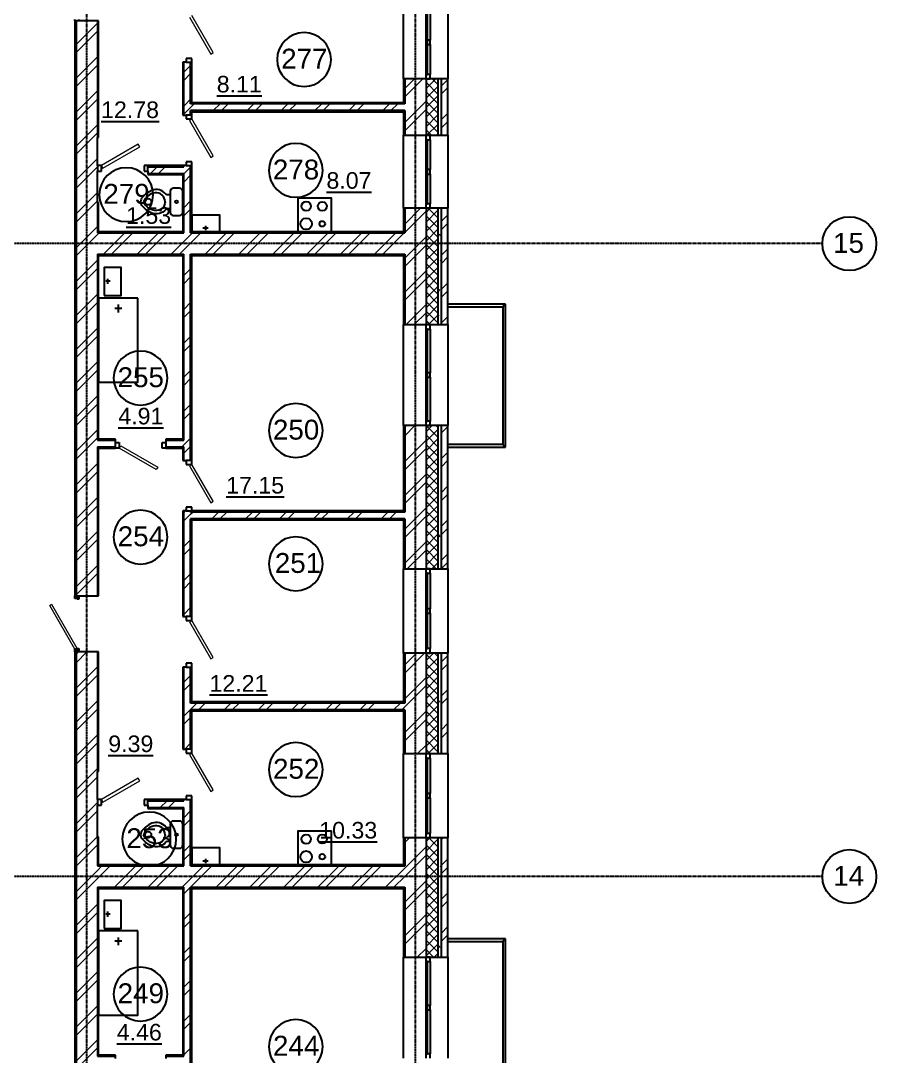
# Model space of a CAD drawing. Header units: millimetres. Extents: x -3463 to 813393, y -106315 to 159215.
# Drawn here: x 280257 to 295487, y 56558 to 74998 of the extents above; entities that cross this region are included whole.
import ezdxf

# ---------------------------------------------------------------- set-up
doc = ezdxf.new("R2010")
doc.units = ezdxf.units.MM
doc.linetypes.add('Линия сетки', pattern=[22.225, 12.7, -3.175, 3.175, -3.175])
doc.layers.add('AXIS_', color=252, linetype='Continuous')
doc.layers.add('PLANS_', color=252, linetype='Continuous')
doc.styles.add('arial', font='arial.ttf')
doc.styles.add('Arial_1', font='arial.ttf', dxfattribs={"height": 295.05988})

# ---------------------------------------------------------------- blocks, each defined once
blk = doc.blocks.new('A$C3b8b2b00')
at = {"layer": 'AXIS_', "linetype": 'Линия сетки'}
for p, q in [((3170, -43892), (3170, 40959)), ((9020, -43892), (9020, 40959)), ((16266, 25991), (-12276, 25991)), ((16266, 14721), (-12276, 14721))]:
    blk.add_line(p, q, dxfattribs=at)
at = {"layer": 'AXIS_'}
for centre in [(16746, 25991), (16746, 14721)]:
    blk.add_circle(centre, 480, dxfattribs=at)
at = {"layer": 'PLANS_'}
for p, q in [((8810, 28926), (8810, 30226)), ((9205, 30146), (9205, 29006)), ((9235, 29006), (9235, 30146)), ((9285, 30146), (9285, 29616)), ((9600, 30226), (9600, 28926)), ((2960, 29961), (2960, 29981)), ((3030, 29961), (2960, 29961)), ((2980, 29961), (2980, 19721)), ((3030, 29981), (3030, 29961)), ((3360, 29961), (3360, 27881)), ((9205, 29616), (9205, 29536)), ((9285, 29616), (9205, 29616)), ((9205, 29536), (9285, 29536)), ((9285, 29536), (9285, 29616)), ((9285, 29536), (9285, 29006)), ((4900, 28281), (4900, 29221)), ((5040, 29291), (4940, 29291)), ((4940, 29291), (4940, 29221)), ((4940, 29221), (5040, 29221)), ((5020, 28481), (5020, 29221)), ((5040, 29221), (5040, 29291)), ((9205, 29006), (9235, 29006)), ((9205, 29006), (9205, 28926)), ((9285, 29006), (9205, 29006)), ((9285, 28926), (9285, 29006)), ((8830, 28926), (8830, 28481)), ((9205, 28926), (9285, 28926)), ((9210, 28926), (9210, 27921)), ((9420, 28926), (9420, 27921)), ((9480, 28926), (9480, 27921)), ((8830, 28481), (5020, 28481)), ((8810, 28481), (8810, 28501)), ((5040, 28281), (4940, 28281)), ((4940, 28281), (4940, 28211)), ((5020, 28281), (5020, 28361)), ((8830, 28361), (5020, 28361)), ((5040, 28211), (5040, 28281)), ((8810, 28341), (8810, 28361)), ((8830, 28361), (8830, 27921)), ((4940, 28211), (5040, 28211)), ((8810, 26621), (8810, 27921)), ((9205, 27921), (9205, 27841)), ((9285, 27921), (9205, 27921)), ((9285, 27841), (9285, 27921)), ((9600, 27921), (9600, 26621)), ((9205, 27841), (9205, 26701)), ((9235, 27841), (9205, 27841)), ((9205, 27841), (9285, 27841)), ((9235, 26701), (9235, 27841)), ((9285, 27841), (9285, 27311)), ((3430, 27381), (3360, 27381)), ((3360, 27381), (3360, 27281)), ((3430, 27281), (3430, 27381)), ((4190, 27381), (4190, 27281)), ((4260, 27381), (4190, 27381)), ((4260, 27281), (4260, 27381)), ((4260, 27361), (4900, 27361)), ((4900, 27361), (4900, 27381)), ((5040, 27451), (4940, 27451)), ((4940, 27451), (4940, 27381)), ((4940, 27381), (5040, 27381)), ((5020, 26181), (5020, 27381)), ((5040, 27381), (5040, 27451)), ((9205, 27311), (9205, 27231)), ((9285, 27311), (9205, 27311)), ((9285, 27231), (9285, 27311)), ((3360, 27281), (3430, 27281)), ((4190, 27281), (4260, 27281)), ((4260, 27241), (4900, 27241)), ((4900, 26181), (4900, 27241)), ((9205, 27231), (9285, 27231)), ((9285, 27231), (9285, 26701)), ((3360, 26721), (3360, 26181)), ((8830, 26621), (8830, 26181)), ((9205, 26701), (9235, 26701)), ((9205, 26701), (9205, 26621)), ((9285, 26701), (9205, 26701)), ((9205, 26621), (9285, 26621)), ((9210, 26621), (9210, 24551)), ((9285, 26621), (9285, 26701)), ((9420, 26621), (9420, 24551)), ((9480, 26621), (9480, 24551)), ((8810, 26181), (8810, 26201)), ((3360, 26181), (4900, 26181)), ((5020, 26181), (8830, 26181)), ((3360, 25801), (3360, 22491)), ((3360, 25801), (4900, 25801)), ((4900, 22491), (4900, 25801)), ((5020, 25801), (8830, 25801)), ((5020, 22131), (5020, 25801)), ((8810, 25781), (8810, 25801)), ((8830, 25801), (8830, 24551)), ((10625, 24915), (9600, 24915)), ((10625, 22365), (10625, 24915)), ((9600, 24865), (10575, 24865)), ((10575, 24865), (10575, 22415)), ((8810, 22751), (8810, 24551)), ((9205, 24551), (9205, 24471)), ((9285, 24551), (9205, 24551)), ((9285, 24471), (9285, 24551)), ((9600, 24551), (9600, 22751)), ((9205, 24471), (9205, 22831)), ((9235, 24471), (9205, 24471)), ((9205, 24471), (9285, 24471)), ((9235, 22831), (9235, 24471)), ((9285, 24471), (9285, 23691)), ((9205, 23691), (9205, 23611)), ((9285, 23691), (9205, 23691)), ((9205, 23611), (9285, 23611)), ((9285, 23611), (9285, 23691)), ((9285, 23611), (9285, 22831)), ((8830, 22751), (8830, 21211)), ((9205, 22831), (9235, 22831)), ((9205, 22831), (9205, 22751)), ((9285, 22831), (9205, 22831)), ((9205, 22751), (9285, 22751)), ((9210, 22751), (9210, 20201)), ((9285, 22751), (9285, 22831)), ((9420, 22751), (9420, 20201)), ((9480, 22751), (9480, 20201)), ((3360, 22491), (3680, 22491)), ((3360, 22371), (3360, 19721)), ((3360, 22371), (3680, 22371)), ((3680, 22451), (3750, 22451)), ((3680, 22351), (3680, 22451)), ((3750, 22351), (3680, 22351)), ((3750, 22451), (3750, 22351)), ((4510, 22451), (4580, 22451)), ((4510, 22351), (4510, 22451)), ((4580, 22351), (4510, 22351)), ((4580, 22491), (4900, 22491)), ((4580, 22451), (4580, 22351)), ((4580, 22371), (4900, 22371)), ((4900, 22131), (4900, 22371)), ((10575, 22415), (9600, 22415)), ((9600, 22365), (10625, 22365)), ((5040, 22131), (4940, 22131)), ((4940, 22131), (4940, 22061)), ((5040, 22061), (5040, 22131)), ((4940, 22061), (5040, 22061)), ((4900, 19351), (4900, 21231)), ((5040, 21301), (4940, 21301)), ((4940, 21301), (4940, 21231)), ((4940, 21231), (5040, 21231)), ((5020, 21211), (5020, 21231)), ((8830, 21211), (5020, 21211)), ((5040, 21231), (5040, 21301)), ((8810, 21211), (8810, 21231)), ((5020, 19351), (5020, 21091)), ((8830, 21091), (5020, 21091)), ((8810, 21071), (8810, 21091)), ((8830, 21091), (8830, 20201)), ((8810, 18701), (8810, 20201)), ((9205, 20201), (9205, 20121)), ((9285, 20201), (9205, 20201)), ((9205, 20121), (9205, 18781)), ((9235, 20121), (9205, 20121)), ((9205, 20121), (9285, 20121)), ((9235, 18781), (9235, 20121)), ((9285, 20121), (9285, 20201)), ((9285, 20121), (9285, 19491)), ((9600, 20201), (9600, 18701)), ((2960, 19721), (3030, 19721)), ((2960, 19701), (2960, 19721)), ((2960, 19701), (3030, 19701)), ((2960, 19671), (2960, 19701)), ((3030, 19701), (2960, 19701)), ((3000, 19671), (2960, 19671)), ((3000, 19661), (3000, 19671)), ((3030, 19661), (3000, 19661)), ((3030, 19721), (3030, 19701)), ((3030, 19701), (3030, 19661)), ((9205, 19491), (9205, 19411)), ((9285, 19491), (9205, 19491)), ((9205, 19411), (9285, 19411)), ((9285, 19411), (9285, 19491)), ((9285, 19411), (9285, 18781)), ((5040, 19351), (4940, 19351)), ((4940, 19351), (4940, 19281)), ((4940, 19281), (5040, 19281)), ((5040, 19281), (5040, 19351)), ((2960, 18771), (3000, 18771)), ((2960, 18741), (2960, 18771)), ((3030, 18741), (2960, 18741)), ((2960, 18741), (3030, 18741)), ((2960, 18721), (2960, 18741)), ((3030, 18721), (2960, 18721)), ((2980, 18721), (2980, 10256)), ((3000, 18781), (3030, 18781)), ((3000, 18771), (3000, 18781)), ((3030, 18781), (3030, 18741)), ((3030, 18741), (3030, 18721)), ((3360, 18721), (3360, 16591)), ((8830, 18701), (8830, 17811)), ((9205, 18781), (9235, 18781)), ((9205, 18781), (9205, 18701)), ((9285, 18781), (9205, 18781)), ((9205, 18701), (9285, 18701)), ((9210, 18701), (9210, 16911)), ((9285, 18701), (9285, 18781)), ((9420, 18701), (9420, 16911)), ((9480, 18701), (9480, 16911)), ((4900, 16991), (4900, 18451)), ((5040, 18521), (4940, 18521)), ((4940, 18521), (4940, 18451)), ((4940, 18451), (5040, 18451)), ((5020, 17811), (5020, 18451)), ((5040, 18451), (5040, 18521)), ((8830, 17811), (5020, 17811)), ((8810, 17811), (8810, 17831)), ((5020, 16991), (5020, 17691)), ((8830, 17691), (5020, 17691)), ((8810, 17671), (8810, 17691)), ((8830, 17691), (8830, 16911)), ((5040, 16991), (4940, 16991)), ((4940, 16991), (4940, 16921)), ((5040, 16921), (5040, 16991)), ((4940, 16921), (5040, 16921)), ((8810, 15411), (8810, 16911)), ((9205, 16911), (9205, 16831)), ((9285, 16911), (9205, 16911)), ((9205, 16831), (9205, 15491)), ((9235, 16831), (9205, 16831)), ((9205, 16831), (9285, 16831)), ((9235, 15491), (9235, 16831)), ((9285, 16831), (9285, 16911)), ((9285, 16831), (9285, 16201)), ((9600, 16911), (9600, 15411)), ((3430, 16091), (3360, 16091)), ((3360, 16091), (3360, 15991)), ((3430, 15991), (3430, 16091)), ((4190, 16091), (4190, 15991)), ((4260, 16091), (4190, 16091)), ((4260, 15991), (4260, 16091)), ((4260, 16071), (4900, 16071)), ((4900, 16071), (4900, 16091)), ((5040, 16161), (4940, 16161)), ((4940, 16161), (4940, 16091)), ((4940, 16091), (5040, 16091)), ((5020, 14911), (5020, 16091)), ((5040, 16091), (5040, 16161)), ((9205, 16201), (9205, 16121)), ((9285, 16201), (9205, 16201)), ((9205, 16121), (9285, 16121)), ((9285, 16121), (9285, 16201)), ((9285, 16121), (9285, 15491)), ((3360, 15991), (3430, 15991)), ((4190, 15991), (4260, 15991)), ((4260, 15951), (4900, 15951)), ((4900, 14911), (4900, 15951)), ((9205, 15491), (9235, 15491)), ((9205, 15491), (9205, 15411)), ((9285, 15491), (9205, 15491)), ((9285, 15411), (9285, 15491)), ((3360, 15431), (3360, 14911)), ((8830, 15411), (8830, 14911)), ((9205, 15411), (9285, 15411)), ((9210, 15411), (9210, 13286)), ((9420, 15411), (9420, 13286)), ((9480, 15411), (9480, 13286)), ((3360, 14911), (4900, 14911)), ((5020, 14911), (8830, 14911)), ((8810, 14911), (8810, 14931)), ((3360, 14531), (3360, 11521)), ((3360, 14531), (4900, 14531)), ((4900, 11521), (4900, 14531)), ((5020, 14531), (8830, 14531)), ((5020, 11161), (5020, 14531)), ((8810, 14511), (8810, 14531)), ((8830, 14531), (8830, 13286)), ((10625, 13615), (9600, 13615)), ((9600, 13565), (10575, 13565)), ((10575, 13565), (10575, 11115)), ((10625, 11065), (10625, 13615)), ((8810, 11486), (8810, 13286)), ((9205, 13286), (9205, 13206)), ((9285, 13286), (9205, 13286)), ((9285, 13206), (9285, 13286)), ((9600, 13286), (9600, 11486)), ((9205, 13206), (9205, 11566)), ((9235, 13206), (9205, 13206)), ((9205, 13206), (9285, 13206)), ((9235, 11566), (9235, 13206)), ((9285, 13206), (9285, 12426)), ((9205, 12426), (9205, 12346)), ((9285, 12426), (9205, 12426)), ((9285, 12346), (9285, 12426)), ((9205, 12346), (9285, 12346)), ((9285, 12346), (9285, 11566)), ((3360, 11521), (3680, 11521)), ((4580, 11521), (4900, 11521)), ((9205, 11566), (9235, 11566)), ((9205, 11566), (9205, 11486)), ((9285, 11566), (9205, 11566)), ((9285, 11486), (9285, 11566))]:
    blk.add_line(p, q, dxfattribs=at)
at = {"layer": 'PLANS_', "lineweight": 25}
for p, q in [((2960, 29961), (2960, 19721)), ((3380, 29961), (3030, 29961)), ((3380, 27881), (3380, 29961)), ((4880, 29221), (4880, 28281)), ((4940, 29221), (4880, 29221)), ((5040, 28501), (5040, 29221)), ((9600, 28926), (8810, 28926)), ((8810, 28926), (8810, 28501)), ((9600, 27921), (9600, 28926)), ((8810, 28501), (5040, 28501)), ((4880, 28281), (4940, 28281)), ((5040, 28281), (5040, 28341)), ((5040, 28341), (8810, 28341)), ((8810, 28341), (8810, 27921)), ((3360, 27381), (3360, 27881)), ((3360, 27881), (3380, 27881)), ((8810, 27921), (9600, 27921)), ((4940, 27381), (4260, 27381)), ((5040, 26201), (5040, 27381)), ((3360, 26721), (3360, 27281)), ((4260, 27281), (4260, 27221)), ((4260, 27221), (4880, 27221)), ((4880, 27221), (4880, 26201)), ((3380, 26721), (3360, 26721)), ((3380, 26201), (3380, 26721)), ((9600, 26621), (8810, 26621)), ((8810, 26621), (8810, 26201)), ((9600, 24551), (9600, 26621)), ((4880, 26201), (3380, 26201)), ((8810, 26201), (5040, 26201)), ((3380, 22511), (3380, 25781)), ((3380, 25781), (4880, 25781)), ((4880, 25781), (4880, 22511)), ((5040, 25781), (8810, 25781)), ((5040, 22131), (5040, 25781)), ((8810, 25781), (8810, 24551)), ((8810, 24551), (9600, 24551)), ((9600, 22751), (8810, 22751)), ((8810, 22751), (8810, 21231)), ((9600, 20201), (9600, 22751)), ((3680, 22511), (3380, 22511)), ((3680, 22451), (3680, 22511)), ((4880, 22511), (4580, 22511)), ((4580, 22511), (4580, 22451)), ((3380, 19721), (3380, 22351)), ((3380, 22351), (3680, 22351)), ((4580, 22351), (4880, 22351)), ((4880, 22351), (4880, 22131)), ((4880, 22131), (4940, 22131)), ((4880, 21231), (4880, 19351)), ((4940, 21231), (4880, 21231)), ((8810, 21231), (5040, 21231)), ((5040, 19351), (5040, 21071)), ((5040, 21071), (8810, 21071)), ((8810, 21071), (8810, 20201)), ((8810, 20201), (9600, 20201)), ((3030, 19721), (3380, 19721)), ((4880, 19351), (4940, 19351)), ((2960, 18721), (2960, 10256)), ((3380, 18721), (3030, 18721)), ((3380, 16591), (3380, 18721)), ((9600, 18701), (8810, 18701)), ((8810, 18701), (8810, 17831)), ((9600, 16911), (9600, 18701)), ((4880, 18451), (4880, 16991)), ((4940, 18451), (4880, 18451)), ((5040, 17831), (5040, 18451)), ((8810, 17831), (5040, 17831)), ((5040, 16991), (5040, 17671)), ((5040, 17671), (8810, 17671)), ((8810, 17671), (8810, 16911)), ((4880, 16991), (4940, 16991)), ((8810, 16911), (9600, 16911)), ((3360, 16091), (3360, 16591)), ((3360, 16591), (3380, 16591)), ((4940, 16091), (4260, 16091)), ((5040, 14931), (5040, 16091)), ((3360, 15431), (3360, 15991)), ((4260, 15991), (4260, 15931)), ((4260, 15931), (4880, 15931)), ((4880, 15931), (4880, 14931)), ((3380, 15431), (3360, 15431)), ((3380, 14931), (3380, 15431)), ((9600, 15411), (8810, 15411)), ((8810, 15411), (8810, 14931)), ((9600, 13286), (9600, 15411)), ((4880, 14931), (3380, 14931)), ((8810, 14931), (5040, 14931)), ((3380, 11541), (3380, 14511)), ((3380, 14511), (4880, 14511)), ((4880, 14511), (4880, 11541)), ((5040, 14511), (8810, 14511)), ((5040, 11161), (5040, 14511)), ((8810, 14511), (8810, 13286)), ((8810, 13286), (9600, 13286)), ((3680, 11541), (3380, 11541)), ((3680, 11481), (3680, 11541)), ((4880, 11541), (4580, 11541)), ((4580, 11541), (4580, 11481))]:
    blk.add_line(p, q, dxfattribs=at)
at = {"layer": 'PLANS_', "linetype": 'Continuous', "lineweight": 9}
for p, q in [((2980, 29539), (3360, 29919)), ((2980, 29393), (3360, 29773)), ((2980, 28936), (3360, 29316)), ((2980, 28789), (3360, 29169)), ((4900, 29045), (5020, 29165)), ((4900, 28899), (5020, 29019)), ((8830, 28751), (9005, 28926)), ((8830, 28605), (9151, 28926)), ((9210, 28922), (9214, 28926)), ((9210, 28752), (9384, 28926)), ((9420, 28654), (9210, 28864)), ((9210, 28582), (9420, 28792)), ((9420, 28824), (9318, 28926)), ((9480, 28797), (9600, 28917)), ((9480, 28651), (9600, 28771)), ((2980, 28332), (3360, 28712)), ((9420, 28485), (9210, 28695)), ((9210, 28413), (9420, 28623)), ((2980, 28186), (3360, 28566)), ((4900, 28442), (5020, 28562)), ((4900, 28295), (5020, 28415)), ((5020, 28415), (5085, 28481)), ((5423, 28361), (5543, 28481)), ((5569, 28361), (5689, 28481)), ((6026, 28361), (6146, 28481)), ((6172, 28361), (6292, 28481)), ((6630, 28361), (6750, 28481)), ((6776, 28361), (6896, 28481)), ((7233, 28361), (7353, 28481)), ((7379, 28361), (7499, 28481)), ((7837, 28361), (7957, 28481)), ((7983, 28361), (8103, 28481)), ((8440, 28361), (8560, 28481)), ((8586, 28361), (8706, 28481)), ((8830, 28147), (9210, 28527)), ((9420, 28315), (9210, 28525)), ((9210, 28243), (9420, 28453)), ((8830, 28001), (9210, 28381)), ((9420, 28145), (9210, 28355)), ((9210, 28073), (9420, 28283)), ((9480, 28194), (9600, 28314)), ((2980, 27729), (3360, 28109)), ((9420, 27975), (9210, 28185)), ((9227, 27921), (9420, 28113)), ((9480, 28048), (9600, 28168)), ((2980, 27582), (3360, 27962)), ((9207, 27921), (9210, 27924)), ((9305, 27921), (9210, 28016)), ((9397, 27921), (9420, 27944)), ((2980, 27125), (3360, 27505)), ((2980, 26979), (3360, 27359)), ((4303, 27241), (4423, 27361)), ((4449, 27241), (4569, 27361)), ((4900, 27235), (5020, 27355)), ((4900, 27088), (5020, 27208)), ((2980, 26522), (3360, 26902)), ((2980, 26375), (3360, 26755)), ((4900, 26631), (5020, 26751)), ((4900, 26485), (5020, 26605)), ((8830, 26337), (9114, 26621)), ((8830, 26191), (9210, 26571)), ((9210, 26546), (9285, 26621)), ((9210, 26376), (9420, 26586)), ((9420, 26448), (9247, 26621)), ((9420, 26618), (9417, 26621)), ((9427, 26594), (9420, 26582)), ((9420, 26278), (9210, 26488)), ((9210, 26206), (9420, 26416)), ((9480, 26383), (9600, 26503)), ((2980, 25918), (3360, 26298)), ((9420, 26109), (9210, 26319)), ((9210, 26037), (9420, 26247)), ((9480, 26237), (9600, 26357)), ((2980, 25772), (3360, 26152)), ((3360, 26152), (3389, 26181)), ((3466, 25801), (3846, 26181)), ((3612, 25801), (3992, 26181)), ((4070, 25801), (4450, 26181)), ((4216, 25801), (4596, 26181)), ((4673, 25801), (5053, 26181)), ((4819, 25801), (5199, 26181)), ((5277, 25801), (5657, 26181)), ((5423, 25801), (5803, 26181)), ((5880, 25801), (6260, 26181)), ((6026, 25801), (6406, 26181)), ((6484, 25801), (6864, 26181)), ((6630, 25801), (7010, 26181)), ((7087, 25801), (7467, 26181)), ((7233, 25801), (7613, 26181)), ((7690, 25801), (8070, 26181)), ((7837, 25801), (8217, 26181)), ((8294, 25801), (8674, 26181)), ((8440, 25801), (8820, 26181)), ((8830, 25733), (9210, 26113)), ((9420, 25939), (9210, 26149)), ((9210, 25867), (9420, 26077)), ((9467, 26125), (9447, 26159)), ((8830, 25587), (9210, 25967)), ((9420, 25769), (9210, 25979)), ((9210, 25697), (9420, 25907)), ((9480, 25780), (9600, 25900)), ((2980, 25315), (3360, 25695)), ((8830, 25765), (8813, 25794)), ((9420, 25600), (9210, 25810)), ((9210, 25528), (9420, 25738)), ((9420, 25430), (9210, 25640)), ((9480, 25711), (9463, 25682)), ((9480, 25634), (9600, 25754)), ((2980, 25168), (3360, 25548)), ((4900, 25424), (5020, 25544)), ((8830, 25130), (9210, 25510)), ((9210, 25358), (9420, 25568)), ((9420, 25260), (9210, 25470)), ((9480, 25614), (9479, 25615)), ((4900, 25278), (5020, 25398)), ((8830, 24984), (9210, 25364)), ((9210, 25188), (9420, 25398)), ((9420, 25090), (9210, 25300)), ((9480, 25176), (9600, 25296)), ((2980, 24711), (3360, 25091)), ((9210, 25018), (9420, 25228)), ((9420, 24921), (9210, 25131)), ((9451, 25172), (9431, 25138)), ((9480, 25030), (9600, 25150)), ((2980, 24565), (3360, 24945)), ((4900, 24821), (5020, 24941)), ((8854, 24551), (9210, 24906)), ((9210, 24849), (9420, 25059)), ((9420, 24751), (9210, 24961)), ((4900, 24675), (5020, 24795)), ((9001, 24551), (9210, 24760)), ((9210, 24679), (9420, 24889)), ((9420, 24581), (9210, 24791)), ((9251, 24551), (9420, 24719)), ((9443, 24703), (9423, 24738)), ((9281, 24551), (9210, 24622)), ((9480, 24573), (9600, 24693)), ((2980, 24108), (3360, 24488)), ((2980, 23961), (3360, 24341)), ((4900, 24217), (5020, 24337)), ((4900, 24071), (5020, 24191)), ((2980, 23504), (3360, 23884)), ((2980, 23358), (3360, 23738)), ((4900, 23614), (5020, 23734)), ((4900, 23468), (5020, 23588)), ((2980, 22901), (3360, 23281)), ((2980, 22755), (3360, 23135)), ((4900, 23010), (5020, 23130)), ((4900, 22864), (5020, 22984)), ((8830, 22716), (8865, 22751)), ((8830, 22570), (9011, 22751)), ((9210, 22643), (9318, 22751)), ((9210, 22473), (9420, 22683)), ((9420, 22545), (9214, 22751)), ((9420, 22715), (9384, 22751)), ((9480, 22616), (9600, 22736)), ((2980, 22297), (3360, 22677)), ((2980, 22151), (3360, 22531)), ((4900, 22407), (5020, 22527)), ((9420, 22375), (9210, 22585)), ((9210, 22303), (9420, 22513)), ((3657, 22371), (3680, 22394)), ((4864, 22371), (4900, 22407)), ((4900, 22261), (5020, 22381)), ((8830, 22113), (9210, 22493)), ((8830, 21966), (9210, 22346)), ((9420, 22205), (9210, 22415)), ((9210, 22133), (9420, 22343)), ((9420, 22036), (9210, 22246)), ((9210, 21964), (9420, 22174)), ((9480, 22159), (9600, 22279)), ((9480, 22013), (9600, 22133)), ((2980, 21694), (3360, 22074)), ((9420, 21866), (9210, 22076)), ((9210, 21794), (9420, 22004)), ((2980, 21548), (3360, 21928)), ((8830, 21509), (9210, 21889)), ((9420, 21696), (9210, 21906)), ((9210, 21624), (9420, 21834)), ((8830, 21363), (9210, 21743)), ((9420, 21527), (9210, 21737)), ((9210, 21455), (9420, 21665)), ((9480, 21556), (9600, 21676)), ((2980, 21090), (3360, 21470)), ((9420, 21357), (9210, 21567)), ((9210, 21285), (9420, 21495)), ((9420, 21187), (9210, 21397)), ((9480, 21409), (9600, 21529)), ((2980, 20944), (3360, 21324)), ((4900, 21200), (4931, 21231)), ((5020, 21174), (5057, 21211)), ((5394, 21091), (5514, 21211)), ((5541, 21091), (5661, 21211)), ((5998, 21091), (6118, 21211)), ((6144, 21091), (6264, 21211)), ((6601, 21091), (6721, 21211)), ((6748, 21091), (6868, 21211)), ((7205, 21091), (7325, 21211)), ((7351, 21091), (7471, 21211)), ((7808, 21091), (7928, 21211)), ((7955, 21091), (8075, 21211)), ((8412, 21091), (8532, 21211)), ((8558, 21091), (8678, 21211)), ((8830, 20906), (9210, 21286)), ((9210, 21115), (9420, 21325)), ((9420, 21018), (9210, 21228)), ((4900, 21054), (5020, 21174)), ((8830, 20759), (9210, 21139)), ((9210, 20946), (9420, 21156)), ((9420, 20848), (9210, 21058)), ((9480, 20952), (9600, 21072)), ((2980, 20487), (3360, 20867)), ((9210, 20776), (9420, 20986)), ((9420, 20678), (9210, 20888)), ((9480, 20806), (9600, 20926)), ((2980, 20341), (3360, 20721)), ((4900, 20596), (5020, 20716)), ((8830, 20302), (9210, 20682)), ((9210, 20606), (9420, 20816)), ((9420, 20508), (9210, 20718)), ((9461, 20771), (9440, 20806)), ((4900, 20450), (5020, 20570)), ((8875, 20201), (9210, 20536)), ((9210, 20436), (9420, 20646)), ((9420, 20339), (9210, 20549)), ((9210, 20267), (9420, 20477)), ((9480, 20349), (9600, 20469)), ((8827, 20405), (8810, 20435)), ((9388, 20201), (9210, 20379)), ((9314, 20201), (9420, 20307)), ((9480, 20202), (9600, 20322)), ((2980, 19883), (3360, 20263)), ((2980, 19737), (3360, 20117)), ((4900, 19993), (5020, 20113)), ((9218, 20201), (9210, 20209)), ((4900, 19847), (5020, 19967)), ((4900, 19390), (5020, 19510)), ((5008, 19351), (5020, 19363)), ((2980, 18676), (3024, 18721)), ((2980, 18530), (3171, 18721)), ((8830, 18492), (9039, 18701)), ((8830, 18345), (9185, 18701)), ((9210, 18570), (9341, 18701)), ((9420, 18472), (9210, 18682)), ((9420, 18642), (9361, 18701)), ((9480, 18538), (9600, 18658)), ((2980, 18073), (3360, 18453)), ((9210, 18400), (9420, 18610)), ((9420, 18302), (9210, 18512)), ((9210, 18230), (9420, 18440)), ((9480, 18392), (9600, 18512)), ((2980, 17927), (3360, 18307)), ((4900, 18183), (5020, 18303)), ((8830, 17888), (9210, 18268)), ((9420, 18133), (9210, 18343)), ((9210, 18061), (9420, 18271)), ((4900, 18036), (5020, 18156)), ((8815, 18219), (8810, 18211)), ((8830, 17742), (9210, 18122)), ((9420, 17963), (9210, 18173)), ((9210, 17891), (9420, 18101)), ((9420, 17793), (9210, 18003)), ((9210, 17721), (9420, 17931)), ((9480, 17935), (9600, 18055)), ((9480, 17789), (9600, 17909)), ((2980, 17470), (3360, 17850)), ((2980, 17323), (3360, 17703)), ((5020, 17699), (5132, 17811)), ((5158, 17691), (5278, 17811)), ((5615, 17691), (5735, 17811)), ((5761, 17691), (5881, 17811)), ((6219, 17691), (6339, 17811)), ((6365, 17691), (6485, 17811)), ((6822, 17691), (6942, 17811)), ((6968, 17691), (7088, 17811)), ((7426, 17691), (7546, 17811)), ((7572, 17691), (7692, 17811)), ((8029, 17691), (8149, 17811)), ((8175, 17691), (8295, 17811)), ((8633, 17691), (8753, 17811)), ((8779, 17691), (8830, 17742)), ((9420, 17623), (9210, 17833)), ((9210, 17551), (9420, 17761)), ((9448, 17853), (9428, 17818)), ((4900, 17579), (5020, 17699)), ((4900, 17433), (5020, 17553)), ((8830, 17285), (9210, 17665)), ((8830, 17139), (9210, 17519)), ((9420, 17454), (9210, 17664)), ((9210, 17382), (9420, 17592)), ((9420, 17284), (9210, 17494)), ((9210, 17212), (9420, 17422)), ((9480, 17331), (9600, 17451)), ((2980, 16866), (3360, 17246)), ((9420, 17114), (9210, 17324)), ((9210, 17042), (9420, 17252)), ((9420, 16945), (9210, 17155)), ((9480, 17185), (9600, 17305)), ((2980, 16720), (3360, 17100)), ((4915, 16991), (5020, 17096)), ((9060, 16911), (9210, 17061)), ((9284, 16911), (9210, 16985)), ((9248, 16911), (9420, 17083)), ((9206, 16911), (9210, 16915)), ((9418, 16911), (9420, 16913)), ((2980, 16263), (3360, 16643)), ((2980, 16116), (3360, 16496)), ((4479, 15951), (4599, 16071)), ((4625, 15951), (4745, 16071)), ((2980, 15659), (3360, 16039)), ((2980, 15513), (3360, 15893)), ((4900, 15769), (5020, 15889)), ((4900, 15622), (5020, 15742)), ((2980, 15056), (3360, 15436)), ((8830, 15328), (8913, 15411)), ((9210, 15345), (9276, 15411)), ((9210, 15176), (9420, 15386)), ((9420, 15248), (9257, 15411)), ((9480, 15375), (9516, 15411)), ((2980, 14909), (3360, 15289)), ((4900, 15165), (5020, 15285)), ((4900, 15019), (5020, 15139)), ((8830, 14871), (9210, 15251)), ((9420, 15078), (9210, 15288)), ((9210, 15006), (9420, 15216)), ((8821, 15052), (8810, 15070)), ((8830, 14725), (9210, 15105)), ((9420, 14908), (9210, 15118)), ((9210, 14836), (9420, 15046)), ((9420, 14738), (9210, 14948)), ((9480, 14917), (9600, 15037)), ((2980, 14452), (3360, 14832)), ((3360, 14832), (3439, 14911)), ((3360, 14686), (3585, 14911)), ((3662, 14531), (4042, 14911)), ((3808, 14531), (4188, 14911)), ((4266, 14531), (4646, 14911)), ((4412, 14531), (4792, 14911)), ((4869, 14531), (5249, 14911)), ((5015, 14531), (5395, 14911)), ((5473, 14531), (5853, 14911)), ((5619, 14531), (5999, 14911)), ((6076, 14531), (6456, 14911)), ((6222, 14531), (6602, 14911)), ((6680, 14531), (7060, 14911)), ((6826, 14531), (7206, 14911)), ((7283, 14531), (7663, 14911)), ((7429, 14531), (7809, 14911)), ((7886, 14531), (8266, 14911)), ((8033, 14531), (8413, 14911)), ((8490, 14531), (8830, 14871)), ((9210, 14666), (9420, 14876)), ((9420, 14569), (9210, 14779)), ((9480, 14885), (9467, 14908)), ((9480, 14771), (9600, 14891)), ((2980, 14306), (3360, 14686)), ((8636, 14531), (8830, 14725)), ((8830, 14267), (9210, 14647)), ((9210, 14497), (9420, 14707)), ((9420, 14399), (9210, 14609)), ((4900, 14415), (5015, 14531)), ((8830, 14121), (9210, 14501)), ((9210, 14327), (9420, 14537)), ((9420, 14229), (9210, 14439)), ((9480, 14314), (9600, 14434)), ((2980, 13849), (3360, 14229)), ((9210, 14157), (9420, 14367)), ((9420, 14060), (9210, 14270)), ((9480, 14168), (9600, 14288)), ((2980, 13702), (3360, 14082)), ((4900, 13958), (5020, 14078)), ((8830, 13664), (9210, 14044)), ((9210, 13988), (9420, 14198)), ((9420, 13890), (9210, 14100)), ((9210, 13818), (9420, 14028)), ((4900, 13812), (5020, 13932)), ((8830, 13518), (9210, 13898)), ((9420, 13720), (9210, 13930)), ((9210, 13648), (9420, 13858)), ((9480, 13710), (9600, 13830)), ((9420, 13551), (9210, 13761)), ((9210, 13478), (9420, 13688)), ((9480, 13564), (9600, 13684)), ((2980, 13245), (3360, 13625)), ((2980, 13099), (3360, 13479)), ((4900, 13355), (5020, 13475)), ((9420, 13381), (9210, 13591)), ((9210, 13309), (9420, 13519)), ((9463, 13452), (9443, 13487)), ((4900, 13209), (5020, 13329)), ((9055, 13286), (9210, 13440)), ((9202, 13286), (9210, 13294)), ((9345, 13286), (9210, 13421)), ((9357, 13286), (9420, 13349)), ((2980, 12642), (3360, 13022)), ((2980, 12495), (3360, 12875)), ((4900, 12751), (5020, 12871)), ((4900, 12605), (5020, 12725)), ((2980, 12038), (3360, 12418)), ((2980, 11892), (3360, 12272)), ((4900, 12148), (5020, 12268)), ((4900, 12002), (5020, 12122)), ((2980, 11435), (3360, 11815)), ((2980, 11289), (3360, 11669)), ((4900, 11544), (5020, 11664))]:
    blk.add_line(p, q, dxfattribs=at)
at = {"layer": 'PLANS_', "lineweight": 13}
for p, q in [((4997, 30026), (5377, 29368)), ((5420, 29393), (5040, 30051)), ((5377, 29368), (5420, 29393)), ((5040, 28211), (4997, 28186)), ((4997, 28186), (5377, 27528)), ((5420, 27553), (5040, 28211)), ((4088, 27761), (3430, 27381)), ((3455, 27338), (4113, 27718)), ((4113, 27718), (4088, 27761)), ((5377, 27528), (5420, 27553)), ((3430, 27381), (3455, 27338)), ((3750, 22351), (3775, 22394)), ((4408, 21971), (3750, 22351)), ((3775, 22394), (4433, 22014)), ((4433, 22014), (4408, 21971)), ((5040, 22061), (4997, 22036)), ((4997, 22036), (5377, 21378)), ((5420, 21403), (5040, 22061)), ((5377, 21378), (5420, 21403)), ((2510, 19550), (2545, 19570)), ((2960, 18771), (2510, 19550)), ((2545, 19570), (2995, 18791)), ((5040, 19281), (4997, 19256)), ((4997, 19256), (5377, 18598)), ((5420, 18623), (5040, 19281)), ((2995, 18791), (2960, 18771)), ((5377, 18598), (5420, 18623)), ((5040, 16921), (4997, 16896)), ((4997, 16896), (5377, 16238)), ((5420, 16263), (5040, 16921)), ((4088, 16471), (3430, 16091)), ((3455, 16048), (4113, 16428)), ((4113, 16428), (4088, 16471)), ((5377, 16238), (5420, 16263)), ((3430, 16091), (3455, 16048))]:
    blk.add_line(p, q, dxfattribs=at)
at = {"layer": 'PLANS_', "lineweight": -3}
for p, q in [((5331, 26268), (5239, 26268)), ((5282, 26306), (5282, 26232)), ((7077, 26344), (7077, 26344)), ((3585, 25324), (3511, 25324)), ((3547, 25274), (3547, 25367)), ((3733, 24767), (3733, 24908)), ((3793, 24838), (3672, 24838)), ((5331, 14998), (5239, 14998)), ((5282, 15036), (5282, 14962)), ((7077, 15074), (7077, 15074)), ((3585, 14054), (3511, 14054)), ((3547, 14004), (3547, 14097)), ((3793, 13568), (3672, 13568)), ((3733, 13497), (3733, 13638))]:
    blk.add_line(p, q, dxfattribs=at)
at = {"layer": 'PLANS_'}
for points in [[(4655, 26861), (4599, 26861, -0.236068), (4576, 26872, 0.343108), (4329, 26940, 0.119543), (4160, 26816, 0.14868), (4126, 26737, 1.116183)], [(4565, 26737, 0.453768), (4385, 26895, 0.270259), (4182, 26737, -10.812243)], [(4655, 26614), (4599, 26614, 0.236068), (4576, 26602, -0.343108), (4329, 26535, -0.119543), (4160, 26659, -0.14868), (4126, 26737, -1.116183)], [(4565, 26737, -0.453768), (4385, 26580, -0.270259), (4182, 26737, 10.812243)], [(4655, 15591), (4599, 15591, -0.236068), (4576, 15602, 0.343108), (4329, 15670, 0.119543), (4160, 15546, 0.14868), (4126, 15467, 1.116183)], [(4565, 15467, 0.453768), (4385, 15625, 0.270259), (4182, 15467, -10.812243)], [(4655, 15344), (4599, 15344, 0.236068), (4576, 15332, -0.343108), (4329, 15265, -0.119543), (4160, 15389, -0.14868), (4126, 15467, -1.116183)], [(4565, 15467, -0.453768), (4385, 15310, -0.270259), (4182, 15467, 10.812243)]]:
    blk.add_lwpolyline(points, format="xyb", dxfattribs=at)
for points in [[(4655, 26923), (4655, 26552, 0.414214), (4711, 26495), (4824, 26495, 0.414214), (4880, 26552), (4880, 26923, 0.414214), (4824, 26979), (4711, 26979, 0.414214)], [(4655, 15653), (4655, 15282, 0.414214), (4711, 15225), (4824, 15225, 0.414214), (4880, 15282), (4880, 15653, 0.414214), (4824, 15709), (4711, 15709, 0.414214)]]:
    blk.add_lwpolyline(points, format="xyb", close=True, dxfattribs=at)
at = {"layer": 'PLANS_', "lineweight": -3}
for points in [[(6925, 26201), (7525, 26201), (7525, 26801), (6925, 26801)], [(5540, 26201), (5540, 26501), (5040, 26501), (5040, 26201)], [(3480, 25065), (3780, 25065), (3780, 25565), (3480, 25565)], [(4080, 25023), (3380, 25023), (3380, 23523), (4080, 23523)], [(6925, 14931), (7525, 14931), (7525, 15531), (6925, 15531)], [(5540, 14931), (5540, 15231), (5040, 15231), (5040, 14931)], [(3480, 13795), (3780, 13795), (3780, 14295), (3480, 14295)], [(4080, 13753), (3380, 13753), (3380, 12253), (4080, 12253)]]:
    blk.add_lwpolyline(points, close=True, dxfattribs=at)
at = {"layer": 'PLANS_'}
for centre, radius in [((4261, 26737), 57.4), ((4767, 26737), 22.5), ((4261, 15467), 57.4), ((4767, 15467), 22.5)]:
    blk.add_circle(centre, radius, dxfattribs=at)
at = {"layer": 'PLANS_', "lineweight": -3}
for centre, radius in [((7077, 26658), 82.8), ((7363, 26658), 80.6), ((7077, 26344), 103), ((7363, 26344), 49.4), ((7077, 15388), 82.8), ((7363, 15388), 80.6), ((7077, 15074), 103), ((7363, 15074), 49.4)]:
    blk.add_circle(centre, radius, dxfattribs=at)
at = {"layer": 'PLANS_'}
for centre, start, end in [((7039, 29270), 0, 180), ((7039, 29270), 180, 0), ((6892, 27296), 0, 180), ((3873, 26863), 0, 180), ((6892, 27296), 180, 0), ((3873, 26863), 180, 0), ((4128, 23598), 0, 180), ((4128, 23598), 180, 0), ((6892, 22664), 0, 180), ((6892, 22664), 180, 0), ((4128, 20765), 0, 180), ((4128, 20765), 180, 0), ((6892, 20290), 0, 180), ((6892, 20290), 180, 0), ((6892, 16626), 0, 180), ((6892, 16626), 180, 0), ((4283, 15389), 0, 180), ((4283, 15389), 180, 0), ((4128, 12628), 0, 180), ((4128, 12628), 180, 0), ((6892, 11694), 0, 180), ((6892, 11694), 180, 0)]:
    blk.add_arc(centre, 480, start, end, dxfattribs=at)
for points in [[(10575, 24865), (10575, 24865), (10575, 24865), (10577, 24867), (10578, 24868), (10580, 24870), (10581, 24871), (10583, 24873), (10585, 24875), (10587, 24877), (10589, 24879), (10590, 24880), (10592, 24882), (10594, 24883), (10595, 24885), (10597, 24887), (10598, 24888), (10600, 24890), (10602, 24892), (10603, 24893), (10605, 24895), (10606, 24896), (10608, 24898), (10610, 24899), (10611, 24901), (10612, 24902), (10614, 24904), (10616, 24906), (10617, 24907), (10619, 24909), (10620, 24910), (10622, 24912), (10623, 24913), (10625, 24914), (10625, 24915), (10625, 24915)], [(10575, 22415), (10575, 22415), (10575, 22414), (10577, 22413), (10578, 22412), (10580, 22410), (10581, 22409), (10583, 22407), (10585, 22405), (10587, 22403), (10589, 22401), (10590, 22399), (10592, 22398), (10594, 22396), (10595, 22395), (10597, 22393), (10598, 22392), (10600, 22390), (10602, 22388), (10603, 22387), (10605, 22385), (10606, 22383), (10608, 22382), (10610, 22380), (10611, 22379), (10612, 22377), (10614, 22376), (10616, 22374), (10617, 22373), (10619, 22371), (10620, 22370), (10622, 22368), (10623, 22367), (10625, 22365), (10625, 22365), (10625, 22365)], [(10575, 13565), (10575, 13565), (10575, 13565), (10577, 13567), (10578, 13568), (10580, 13570), (10581, 13571), (10583, 13573), (10585, 13575), (10587, 13577), (10589, 13579), (10590, 13580), (10592, 13582), (10594, 13583), (10595, 13585), (10597, 13587), (10598, 13588), (10600, 13590), (10602, 13592), (10603, 13593), (10605, 13595), (10606, 13596), (10608, 13598), (10610, 13599), (10611, 13601), (10612, 13602), (10614, 13604), (10616, 13606), (10617, 13607), (10619, 13609), (10620, 13610), (10622, 13612), (10623, 13613), (10625, 13614), (10625, 13615), (10625, 13615)]]:
    blk.add_open_spline(points, degree=3, knots=[0, 0, 0, 0, 0.083333, 0.125, 0.166667, 0.208333, 0.229167, 0.25, 0.291667, 0.333333, 0.354167, 0.375, 0.395833, 0.416667, 0.4375, 0.458333, 0.479167, 0.5, 0.520833, 0.541667, 0.5625, 0.583333, 0.604167, 0.625, 0.645833, 0.666667, 0.6875, 0.708333, 0.75, 0.770833, 0.791667, 0.833333, 0.875, 0.916667, 1, 1, 1, 1], dxfattribs=at)
at = {"layer": 'AXIS_', "lineweight": -3, "style": 'arial'}
for s, p in [('15', (16456, 25827)), ('14', (16458, 14557))]:
    blk.add_text(s, height=354.1, dxfattribs=at).set_placement(p)
at = {"layer": 'PLANS_', "lineweight": -3}
for s, height, style, p in [('277', 354.1, 'arial', (6631, 29108)), ('%%U8.11', 295.1, 'Arial_1', (5484, 28684)), ('%%U12.78', 295.1, 'Arial_1', (3425, 28228)), ('278', 354.1, 'arial', (6483, 27134)), ('%%U8.07', 295.1, 'Arial_1', (7437, 26969)), ('279', 354.1, 'arial', (3465, 26701)), ('%%U1.53', 295.1, 'Arial_1', (3870, 26344)), ('255', 354.1, 'arial', (3719, 23436)), ('%%U4.91', 295.1, 'Arial_1', (3732, 22773)), ('250', 354.1, 'arial', (6484, 22502)), ('%%U17.15', 295.1, 'Arial_1', (5652, 21542)), ('254', 354.1, 'arial', (3721, 20603)), ('251', 354.1, 'arial', (6518, 20128)), ('%%U12.21', 295.1, 'Arial_1', (5355, 18014)), ('%%U9.39', 295.1, 'Arial_1', (3553, 16938)), ('252', 354.1, 'arial', (6486, 16464)), ('%%U10.33', 295.1, 'Arial_1', (7309, 15399)), ('253', 354.1, 'arial', (3875, 15227)), ('249', 354.1, 'arial', (3720, 12466)), ('%%U4.46', 295.1, 'Arial_1', (3704, 11803)), ('244', 354.1, 'arial', (6485, 11532))]:
    blk.add_text(s, height=height, dxfattribs=dict(at, style=style)).set_placement(p)

msp = doc.modelspace()

# ---------------------------------------------------------------- block references
at = {"lineweight": -3}
msp.add_blockref('A$C3b8b2b00', (278262, 45037), dxfattribs=at)

doc.saveas('drawing.dxf')
